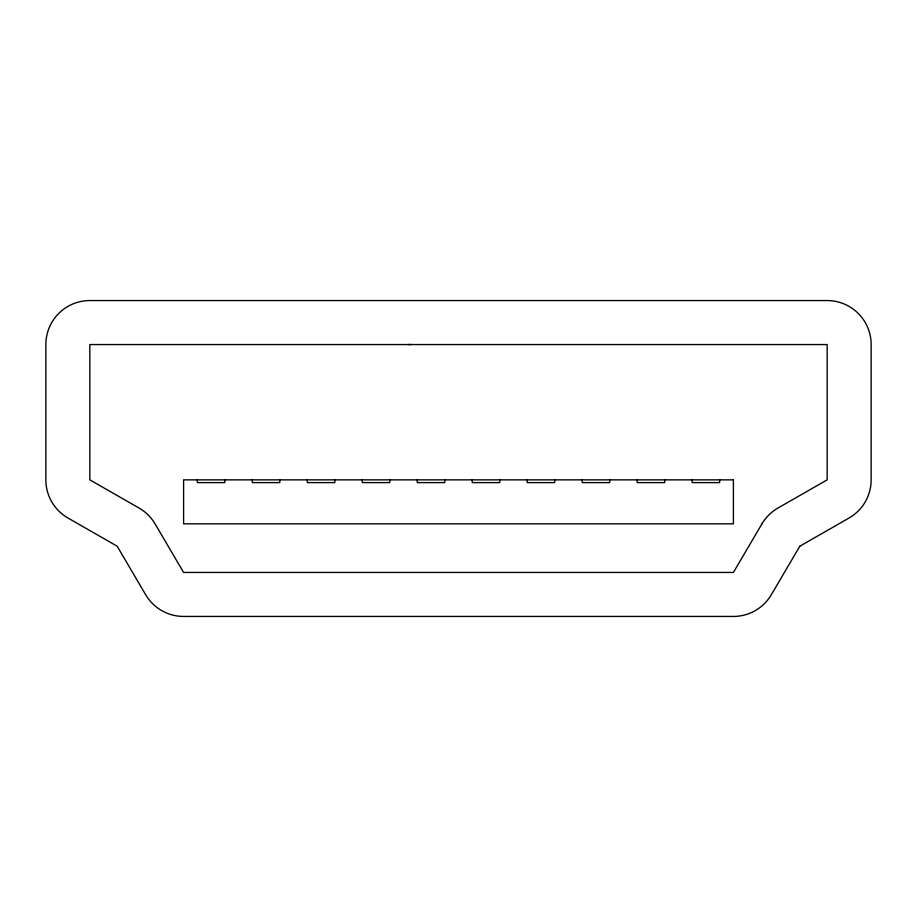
<?xml version="1.0" encoding="UTF-8"?>
<svg xmlns="http://www.w3.org/2000/svg" width="917" height="917" viewBox="0 0 917 917"><rect width="100%" height="100%" fill="white"/><g stroke="black" fill="none" stroke-linecap="round" stroke-linejoin="round"><path stroke-width="1.38" d="M410.942 344.551L408.512 344.551M719.662 479.855L719.662 482.606L692.163 482.606L692.163 479.855M664.676 479.855L664.676 482.606L637.189 482.606L637.189 479.855M609.69 479.855L609.69 482.606L582.203 482.606L582.203 479.855M554.716 479.855L554.716 482.606L527.229 482.606L527.229 479.855M499.731 479.855L499.731 482.606L472.244 482.606L472.244 479.855M444.756 479.855L444.756 482.606L417.269 482.606L417.269 479.855M389.771 479.855L389.771 482.606L362.284 482.606L362.284 479.855M334.797 479.855L334.797 482.606L307.31 482.606L307.31 479.855M279.811 479.855L279.811 482.606L252.324 482.606L252.324 479.855M224.837 479.855L224.837 482.606L197.338 482.606L197.338 479.855M761.821 524.065L733.405 572.449L183.595 572.449L155.179 524.065A43.982 43.982 0 0 0 139.029 508.029L89.832 479.855L89.832 344.551L827.168 344.551L827.168 479.855L777.971 508.029A43.982 43.982 0 0 0 761.821 524.065M799.83 546.2L771.495 594.445A43.982 43.982 0 0 1 733.405 616.442L183.595 616.442A43.982 43.982 0 0 1 145.505 594.445L117.17 546.2L67.973 518.025A43.982 43.982 0 0 1 45.85 479.855L45.85 344.551A43.982 43.982 0 0 1 89.832 300.558L827.168 300.558A43.982 43.982 0 0 1 871.15 344.551L871.15 479.855A43.982 43.982 0 0 1 849.027 518.025L799.83 546.2M733.405 479.855L183.595 479.855L183.595 523.836L733.405 523.836L733.405 479.855"/></g></svg>
